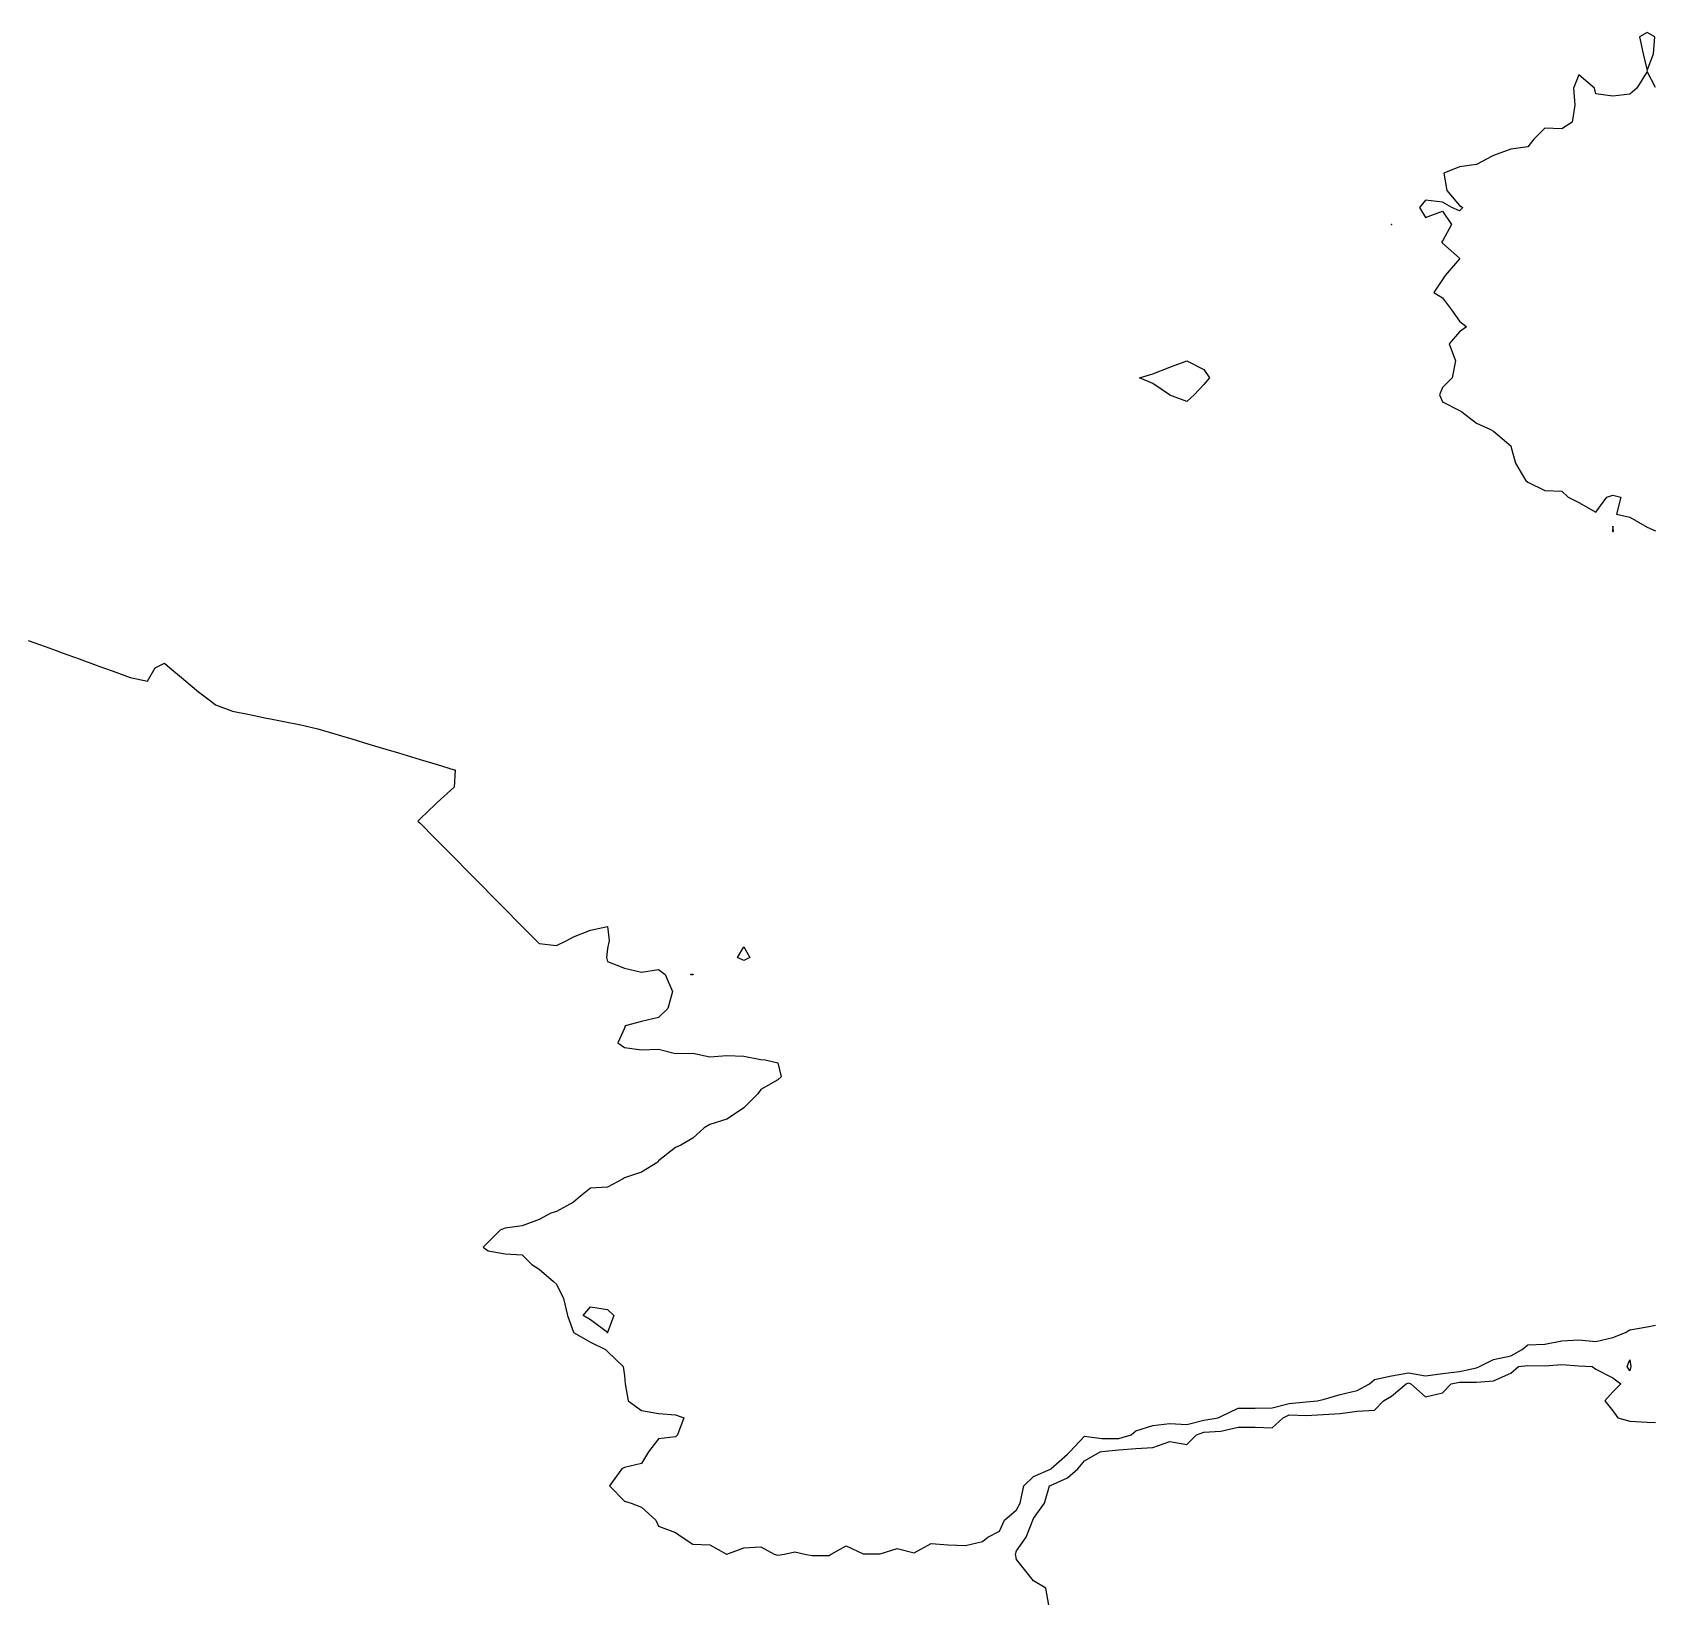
# Model space of a CAD drawing. Header units: metres. Extents: x 2681030 to 2681330, y 1246000 to 1246290.
# Drawn here: x 2681282.38 to 2681330, y 1246189.01 to 1246234.88 of the extents above; entities that cross this region are included whole.
import ezdxf

# ---------------------------------------------------------------- set-up
doc = ezdxf.new("R2010")
doc.units = ezdxf.units.M
doc.layers.add('BASIS_HOEHENLINIEN', color=8, linetype='Continuous')

msp = doc.modelspace()

# ---------------------------------------------------------------- linework, layer by layer
at = {"layer": 'BASIS_HOEHENLINIEN'}
for points, elevation in [([(2681329.75, 1246233.764), (2681329.945, 1246234.25), (2681329.976, 1246234.75), (2681329.75, 1246234.881), (2681329.525, 1246234.75), (2681329.634, 1246234.25), (2681329.75, 1246233.764)], 427), ([(2681330, 1246233.266), (2681329.75, 1246233.741), (2681329.45, 1246233.25), (2681329.25, 1246233.067), (2681328.75, 1246233.013), (2681328.25, 1246233.08), (2681328.211, 1246233.25), (2681327.75, 1246233.64), (2681327.589, 1246233.25), (2681327.631, 1246232.75), (2681327.555, 1246232.25), (2681327.25, 1246232.056), (2681326.75, 1246232.07), (2681326.426, 1246231.75), (2681326.25, 1246231.523), (2681325.75, 1246231.455), (2681325.25, 1246231.274), (2681325.207, 1246231.25), (2681324.75, 1246231.012), (2681324.25, 1246230.945), (2681323.785, 1246230.75), (2681323.875, 1246230.25), (2681324.25, 1246229.806), (2681324.349, 1246229.75), (2681324.25, 1246229.65), (2681324.025, 1246229.75), (2681323.75, 1246229.908), (2681323.25, 1246229.962), (2681323.075, 1246229.75), (2681323.25, 1246229.452), (2681323.75, 1246229.643), (2681324.016, 1246229.25), (2681323.75, 1246228.764), (2681323.723, 1246228.75), (2681323.75, 1246228.703), (2681324.25, 1246228.26), (2681324.256, 1246228.25), (2681324.25, 1246228.243), (2681323.829, 1246227.75), (2681323.75, 1246227.637), (2681323.497, 1246227.25), (2681323.75, 1246227.099), (2681324.013, 1246226.75), (2681324.25, 1246226.411), (2681324.45, 1246226.25), (2681324.25, 1246226.097), (2681323.944, 1246225.75), (2681324.13, 1246225.25), (2681324.037, 1246224.75), (2681323.75, 1246224.469), (2681323.66, 1246224.25), (2681323.75, 1246224.052), (2681324.25, 1246223.798), (2681324.317, 1246223.75), (2681324.75, 1246223.426), (2681325.137, 1246223.25), (2681325.25, 1246223.189), (2681325.75, 1246222.753), (2681325.753, 1246222.75), (2681325.887, 1246222.25), (2681326.183, 1246221.75), (2681326.25, 1246221.687), (2681326.75, 1246221.444), (2681327.25, 1246221.427), (2681327.434, 1246221.25), (2681327.75, 1246221.094), (2681328.25, 1246220.815), (2681328.569, 1246221.25), (2681328.75, 1246221.309), (2681328.986, 1246221.25), (2681328.853, 1246220.75), (2681329.25, 1246220.661), (2681329.75, 1246220.373), (2681330, 1246220.264)], 427), ([(2681322.25, 1246229.238), (2681322.265, 1246229.25), (2681322.25, 1246229.26), (2681322.243, 1246229.25), (2681322.25, 1246229.238)], 427), ([(2681316.465, 1246224.25), (2681316.25, 1246224.053), (2681315.75, 1246224.242), (2681315.739, 1246224.25), (2681315.25, 1246224.588), (2681314.863, 1246224.75), (2681315.25, 1246224.869), (2681315.75, 1246225.066), (2681316.25, 1246225.248), (2681316.75, 1246224.993), (2681316.91, 1246224.75), (2681316.75, 1246224.556), (2681316.465, 1246224.25)], 427.5), ([(2681328.75, 1246220.236), (2681328.762, 1246220.25), (2681328.75, 1246220.405), (2681328.737, 1246220.25), (2681328.75, 1246220.236)], 427), ([(2681282.25, 1246217.047), (2681282.75, 1246216.867), (2681283.076, 1246216.75), (2681283.25, 1246216.687), (2681283.75, 1246216.507), (2681284.25, 1246216.327), (2681284.465, 1246216.25), (2681284.75, 1246216.147), (2681285.25, 1246215.967), (2681285.75, 1246215.851), (2681285.984, 1246216.25), (2681286.25, 1246216.385), (2681286.411, 1246216.25), (2681286.75, 1246215.966), (2681287.007, 1246215.75), (2681287.25, 1246215.546), (2681287.644, 1246215.25), (2681287.75, 1246215.163), (2681288.25, 1246214.976), (2681288.75, 1246214.875), (2681289.25, 1246214.773), (2681289.364, 1246214.75), (2681289.75, 1246214.671), (2681290.25, 1246214.571), (2681290.75, 1246214.46), (2681291.25, 1246214.31), (2681291.449, 1246214.25), (2681291.75, 1246214.16), (2681292.25, 1246214.009), (2681292.75, 1246213.859), (2681293.115, 1246213.75), (2681293.25, 1246213.709), (2681293.75, 1246213.559), (2681294.25, 1246213.408), (2681294.75, 1246213.259), (2681294.78, 1246213.25), (2681294.75, 1246212.75), (2681294.75, 1246212.75), (2681294.25, 1246212.294), (2681294.202, 1246212.25), (2681293.75, 1246211.817), (2681293.687, 1246211.75), (2681293.75, 1246211.687), (2681294.184, 1246211.25), (2681294.25, 1246211.184), (2681294.68, 1246210.75), (2681294.75, 1246210.68), (2681295.176, 1246210.25), (2681295.25, 1246210.175), (2681295.672, 1246209.75), (2681295.75, 1246209.671), (2681296.167, 1246209.25), (2681296.25, 1246209.167), (2681296.663, 1246208.75), (2681296.75, 1246208.662), (2681297.159, 1246208.25), (2681297.25, 1246208.158), (2681297.75, 1246208.102), (2681298.054, 1246208.25), (2681298.25, 1246208.354), (2681298.75, 1246208.553), (2681299.25, 1246208.656), (2681299.299, 1246208.25), (2681299.25, 1246208.01), (2681299.22, 1246207.75), (2681299.25, 1246207.632), (2681299.75, 1246207.439), (2681300.25, 1246207.322), (2681300.75, 1246207.402), (2681300.94, 1246207.25), (2681301.159, 1246206.75), (2681301.026, 1246206.25), (2681300.75, 1246205.989), (2681300.25, 1246205.875), (2681299.769, 1246205.75), (2681299.75, 1246205.675), (2681299.555, 1246205.25), (2681299.75, 1246205.114), (2681300.25, 1246205.04), (2681300.75, 1246205.062), (2681301.25, 1246204.937), (2681301.75, 1246204.949), (2681302.25, 1246204.841), (2681302.75, 1246204.879), (2681303.25, 1246204.855), (2681303.75, 1246204.758), (2681303.88, 1246204.75), (2681304.25, 1246204.661), (2681304.345, 1246204.25), (2681304.25, 1246204.16), (2681303.75, 1246203.881), (2681303.666, 1246203.75), (2681303.25, 1246203.343), (2681303.123, 1246203.25), (2681302.75, 1246203.013), (2681302.25, 1246202.848), (2681302.083, 1246202.75), (2681301.75, 1246202.455), (2681301.402, 1246202.25), (2681301.25, 1246202.18), (2681300.75, 1246201.782), (2681300.729, 1246201.75), (2681300.25, 1246201.455), (2681299.75, 1246201.286), (2681299.695, 1246201.25), (2681299.25, 1246201.015), (2681298.75, 1246200.982), (2681298.461, 1246200.75), (2681298.25, 1246200.57), (2681297.75, 1246200.301), (2681297.587, 1246200.25), (2681297.25, 1246200.062), (2681296.75, 1246199.883), (2681296.25, 1246199.811), (2681296.099, 1246199.75), (2681295.75, 1246199.396), (2681295.6, 1246199.25), (2681295.75, 1246199.151), (2681296.25, 1246199.059), (2681296.75, 1246199.028), (2681297.033, 1246198.75), (2681297.25, 1246198.608), (2681297.665, 1246198.25), (2681297.75, 1246198.165), (2681297.961, 1246197.75), (2681298.081, 1246197.25), (2681298.25, 1246196.758), (2681298.254, 1246196.75), (2681298.75, 1246196.463), (2681299.195, 1246196.25), (2681299.25, 1246196.193), (2681299.708, 1246195.75), (2681299.75, 1246195.482), (2681299.769, 1246195.25), (2681299.861, 1246194.75), (2681300.25, 1246194.463), (2681300.75, 1246194.371), (2681301.25, 1246194.338), (2681301.491, 1246194.25), (2681301.302, 1246193.75), (2681301.25, 1246193.691), (2681300.75, 1246193.628), (2681300.454, 1246193.25), (2681300.25, 1246192.909), (2681299.75, 1246192.792), (2681299.675, 1246192.75), (2681299.313, 1246192.25), (2681299.75, 1246191.801), (2681299.946, 1246191.75), (2681300.25, 1246191.629), (2681300.672, 1246191.25), (2681300.75, 1246191.071), (2681301.25, 1246190.884), (2681301.44, 1246190.75), (2681301.75, 1246190.54), (2681302.25, 1246190.523), (2681302.745, 1246190.25), (2681302.75, 1246190.247), (2681302.756, 1246190.25), (2681303.25, 1246190.434), (2681303.75, 1246190.464), (2681304.138, 1246190.25), (2681304.25, 1246190.225), (2681304.447, 1246190.25), (2681304.75, 1246190.318), (2681305.036, 1246190.25), (2681305.25, 1246190.211), (2681305.75, 1246190.21), (2681305.809, 1246190.25), (2681306.25, 1246190.491), (2681306.75, 1246190.263), (2681307.25, 1246190.264), (2681307.75, 1246190.411), (2681308.25, 1246190.284), (2681308.75, 1246190.558), (2681309.25, 1246190.526), (2681309.75, 1246190.501), (2681310.25, 1246190.625), (2681310.409, 1246190.75), (2681310.75, 1246190.926), (2681310.9, 1246191.25), (2681311.25, 1246191.554), (2681311.357, 1246191.75), (2681311.468, 1246192.25), (2681311.75, 1246192.523), (2681312.25, 1246192.74), (2681312.263, 1246192.75), (2681312.75, 1246193.18), (2681312.816, 1246193.25), (2681313.25, 1246193.709), (2681313.75, 1246193.647), (2681314.25, 1246193.639), (2681314.612, 1246193.75), (2681314.75, 1246193.863), (2681315.25, 1246194.022), (2681315.75, 1246194.079), (2681316.25, 1246194.056), (2681316.75, 1246194.18), (2681317.171, 1246194.25), (2681317.25, 1246194.284), (2681317.75, 1246194.535), (2681318.25, 1246194.536), (2681318.75, 1246194.538), (2681319.25, 1246194.673), (2681319.75, 1246194.72), (2681320.068, 1246194.75), (2681320.25, 1246194.784), (2681320.75, 1246194.933), (2681321.25, 1246195.05), (2681321.603, 1246195.25), (2681321.75, 1246195.368), (2681322.25, 1246195.476), (2681322.75, 1246195.567), (2681323.25, 1246195.483), (2681323.75, 1246195.545), (2681324.25, 1246195.608), (2681324.75, 1246195.71), (2681324.837, 1246195.75), (2681325.25, 1246195.956), (2681325.75, 1246196.065), (2681326.085, 1246196.25), (2681326.25, 1246196.393), (2681326.75, 1246196.411), (2681327.25, 1246196.506), (2681327.75, 1246196.532), (2681328.25, 1246196.485), (2681328.75, 1246196.604), (2681329.116, 1246196.75), (2681329.25, 1246196.829), (2681329.75, 1246196.914), (2681330, 1246196.965)], 427.5), ([(2681303.428, 1246207.75), (2681303.25, 1246207.66), (2681303.069, 1246207.75), (2681303.25, 1246208.064), (2681303.428, 1246207.75)], 427.5), ([(2681301.761, 1246207.25), (2681301.75, 1246207.228), (2681301.688, 1246207.25), (2681301.75, 1246207.269), (2681301.761, 1246207.25)], 427.5), ([(2681299.255, 1246196.75), (2681299.25, 1246196.727), (2681299.248, 1246196.75), (2681298.75, 1246197.126), (2681298.539, 1246197.25), (2681298.75, 1246197.507), (2681299.25, 1246197.423), (2681299.437, 1246197.25), (2681299.255, 1246196.75)], 427.5), ([(2681329.28, 1246195.75), (2681329.25, 1246195.626), (2681329.17, 1246195.75), (2681329.25, 1246195.952), (2681329.28, 1246195.75)], 428), ([(2681312.201, 1246188.75), (2681312.107, 1246189.25), (2681311.75, 1246189.471), (2681311.521, 1246189.75), (2681311.25, 1246190.097), (2681311.219, 1246190.25), (2681311.25, 1246190.343), (2681311.53, 1246190.75), (2681311.728, 1246191.25), (2681311.75, 1246191.298), (2681312.068, 1246191.75), (2681312.223, 1246192.25), (2681312.25, 1246192.265), (2681312.75, 1246192.492), (2681313.047, 1246192.75), (2681313.25, 1246192.983), (2681313.706, 1246193.25), (2681313.75, 1246193.257), (2681314.25, 1246193.307), (2681314.75, 1246193.349), (2681315.25, 1246193.375), (2681315.75, 1246193.55), (2681316.25, 1246193.466), (2681316.536, 1246193.75), (2681316.75, 1246193.831), (2681317.25, 1246193.857), (2681317.75, 1246193.979), (2681318.25, 1246193.972), (2681318.75, 1246193.952), (2681319.072, 1246194.25), (2681319.25, 1246194.333), (2681319.75, 1246194.315), (2681320.25, 1246194.351), (2681320.75, 1246194.374), (2681321.25, 1246194.447), (2681321.75, 1246194.476), (2681322.016, 1246194.75), (2681322.25, 1246194.886), (2681322.682, 1246195.25), (2681322.75, 1246195.273), (2681322.82, 1246195.25), (2681323.25, 1246194.864), (2681323.75, 1246194.982), (2681324.006, 1246195.25), (2681324.25, 1246195.293), (2681324.75, 1246195.294), (2681325.25, 1246195.332), (2681325.75, 1246195.554), (2681325.983, 1246195.75), (2681326.25, 1246195.787), (2681326.75, 1246195.778), (2681327.25, 1246195.815), (2681327.75, 1246195.775), (2681328.138, 1246195.75), (2681328.25, 1246195.68), (2681328.75, 1246195.419), (2681328.985, 1246195.25), (2681328.75, 1246195.013), (2681328.508, 1246194.75), (2681328.75, 1246194.449), (2681328.894, 1246194.25), (2681329.25, 1246194.155), (2681329.75, 1246194.121), (2681330, 1246194.113)], 428)]:
    msp.add_lwpolyline(points, dxfattribs=dict(at, elevation=elevation))

doc.saveas('drawing.dxf')
